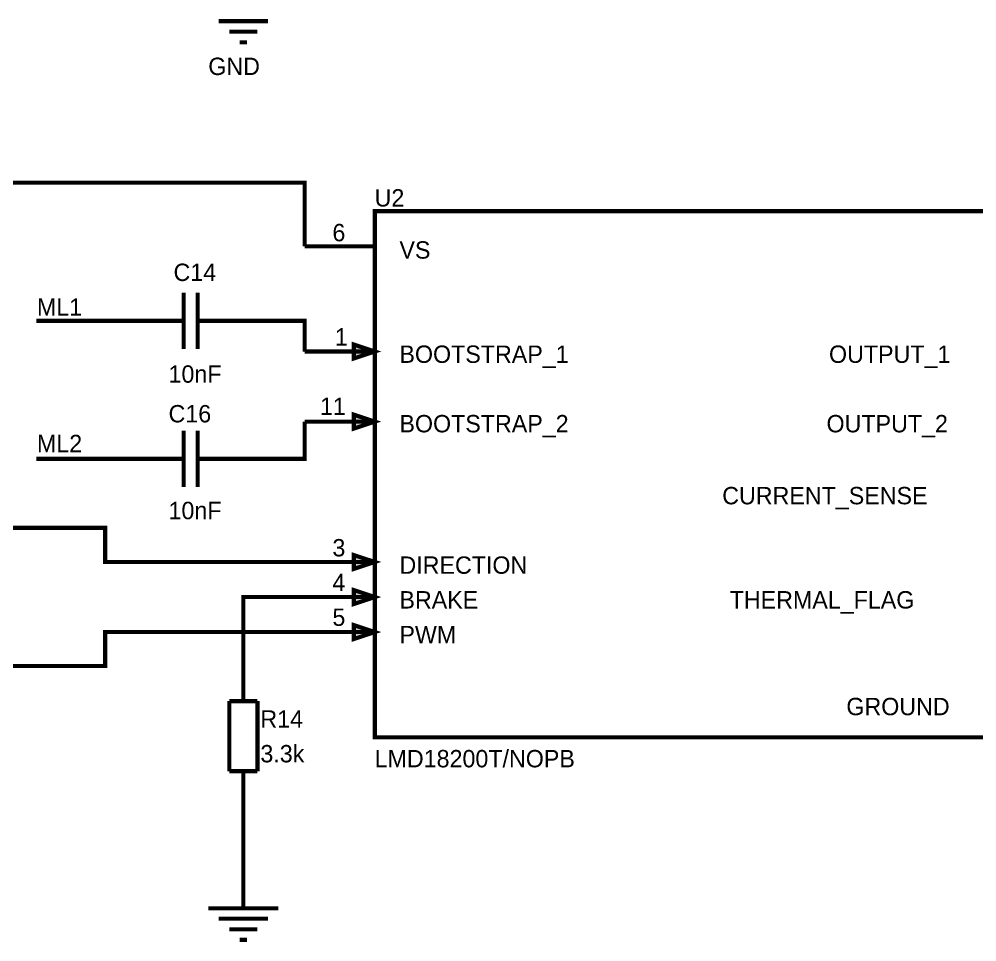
# Model space of a CAD drawing. Header units: millimetres. Extents: x 0 to 394, y 0 to 282.
# Drawn here: x 38.8 to 108.1, y 70 to 136.8 of the extents above; entities that cross this region are included whole.
import ezdxf

# ---------------------------------------------------------------- set-up
doc = ezdxf.new("R2010")
doc.units = ezdxf.units.MM
doc.layers.add('Sheet', color=255, linetype='Continuous')

msp = doc.modelspace()

# ---------------------------------------------------------------- linework, layer by layer
at = {"layer": 'Sheet', "const_width": 0.3}
for points in [[(53.233, 136.691), (56.782, 136.691)], [(53.997, 135.927), (56.029, 135.927)], [(54.749, 135.164), (55.266, 135.164)], [(30.008, 125), (59.444, 125), (59.444, 120.395)], [(64.52, 120.395), (59.444, 120.395)], [(50.695, 112.96), (50.695, 117.026)], [(51.706, 117.026), (51.706, 112.96)], [(47.393, 114.993), (40.015, 114.993)], [(49.931, 114.993), (47.393, 114.993)], [(49.931, 114.993), (50.695, 114.993)], [(52.469, 114.993), (51.706, 114.993)], [(52.469, 114.993), (55.007, 114.993)], [(59.444, 112.769), (59.444, 114.993), (55.007, 114.993)], [(64.52, 112.769), (59.444, 112.769)], [(59.444, 107.693), (59.444, 104.997), (55.007, 104.997)], [(64.52, 107.693), (59.444, 107.693)], [(50.695, 102.965), (50.695, 107.03)], [(51.706, 107.03), (51.706, 102.965)], [(47.393, 104.997), (40.015, 104.997)], [(49.931, 104.997), (47.393, 104.997)], [(49.931, 104.997), (50.695, 104.997)], [(52.469, 104.997), (51.706, 104.997)], [(52.469, 104.997), (55.007, 104.997)], [(37.465, 100), (40.015, 100)], [(40.015, 100), (45.012, 100), (45.012, 97.529), (59.444, 97.529)], [(64.52, 97.529), (59.444, 97.529)], [(59.444, 94.991), (55.007, 94.991), (55.007, 89.993)], [(64.52, 94.991), (59.444, 94.991)], [(40.015, 89.993), (45.012, 89.993), (45.012, 92.453), (59.444, 92.453)], [(64.52, 92.453), (59.444, 92.453)], [(37.465, 89.993), (40.015, 89.993)], [(55.007, 87.455), (55.007, 89.993)], [(53.997, 82.379), (53.997, 87.455)], [(53.997, 87.455), (56.029, 87.455)], [(56.029, 87.455), (56.029, 82.379)], [(56.029, 82.379), (53.997, 82.379)], [(55.007, 82.379), (55.007, 79.84)], [(55.007, 79.84), (55.007, 75)], [(55.007, 75), (55.007, 72.45)], [(52.469, 72.45), (57.546, 72.45)], [(53.233, 71.698), (56.782, 71.698)], [(53.997, 70.934), (56.029, 70.934)], [(54.749, 70.171), (55.266, 70.171)]]:
    msp.add_lwpolyline(points, dxfattribs=at)
at = {"layer": 'Sheet'}
for points, const_width in [([(64.52, 122.933), (110.24, 122.933), (110.24, 84.827), (64.52, 84.827), (64.52, 122.933)], 0.3), ([(64.52, 122.933), (64.52, 84.827), (110.24, 84.827), (110.24, 122.933), (64.52, 122.933), (64.52, 122.933)], 0.0991), ([(63.004, 113.275), (64.52, 112.769), (63.004, 112.264), (63.004, 113.275)], 0.3), ([(63.004, 113.275), (64.52, 112.769), (63.004, 112.264), (63.004, 113.275)], 0.0991), ([(63.004, 108.198), (64.52, 107.693), (63.004, 107.188), (63.004, 108.198)], 0.3), ([(63.004, 108.198), (64.52, 107.693), (63.004, 107.188), (63.004, 108.198)], 0.0991), ([(63.004, 98.034), (64.52, 97.529), (63.004, 97.024), (63.004, 98.034)], 0.3), ([(63.004, 98.034), (64.52, 97.529), (63.004, 97.024), (63.004, 98.034)], 0.0991), ([(63.004, 95.496), (64.52, 94.991), (63.004, 94.485), (63.004, 95.496)], 0.3), ([(63.004, 95.496), (64.52, 94.991), (63.004, 94.485), (63.004, 95.496)], 0.0991), ([(63.004, 92.958), (64.52, 92.453), (63.004, 91.947), (63.004, 92.958)], 0.3), ([(63.004, 92.958), (64.52, 92.453), (63.004, 91.947), (63.004, 92.958)], 0.0991)]:
    msp.add_lwpolyline(points, close=True, dxfattribs=dict(at, const_width=const_width))
for points in [[(62.942, 112.199), (64.673, 112.776), (62.942, 113.353)], [(62.942, 107.119), (64.673, 107.696), (62.942, 108.273)], [(62.942, 96.959), (64.673, 97.536), (62.942, 98.113)], [(62.942, 94.419), (64.673, 94.996), (62.942, 95.573)], [(62.942, 91.879), (64.673, 92.456), (62.942, 93.033)]]:
    msp.add_solid(points, dxfattribs=at)

# ---------------------------------------------------------------- texts
for s, height, p in [('GND', 1.2579, (52.469, 132.794)), ('U2', 1.2579, (64.509, 123.27)), ('6', 1.258, (61.454, 120.754)), ('VS', 1.2579, (66.305, 119.497)), ('C14', 1.2579, (49.954, 117.879)), ('ML1', 1.2579, (40.071, 115.364)), ('1', 1.258, (61.634, 113.207)), ('BOOTSTRAP_1', 1.25786, (66.305, 111.949)), ('OUTPUT_1', 1.2579, (97.392, 111.949)), ('10nF', 1.2579, (49.594, 110.512)), ('C16', 1.2579, (49.594, 107.637)), ('11', 1.2579, (60.555, 108.176)), ('BOOTSTRAP_2', 1.25786, (66.305, 106.918)), ('OUTPUT_2', 1.2579, (97.212, 106.918)), ('ML2', 1.2579, (40.071, 105.48)), ('CURRENT_SENSE', 1.25786, (89.665, 101.707)), ('10nF', 1.2579, (49.594, 100.629)), ('3', 1.258, (61.454, 97.933)), ('DIRECTION', 1.2579, (66.305, 96.675)), ('4', 1.258, (61.454, 95.418)), ('BRAKE', 1.2579, (66.305, 94.16)), ('THERMAL_FLAG', 1.25786, (90.204, 94.16)), ('5', 1.258, (61.454, 92.902)), ('PWM', 1.2579, (66.305, 91.644)), ('GROUND', 1.2579, (98.65, 86.433)), ('R14', 1.2579, (56.243, 85.534)), ('3.3k', 1.2579, (56.243, 83.019)), ('LMD18200T/NOPB', 1.25786, (64.509, 82.659))]:
    msp.add_text(s, height=height, dxfattribs=at).set_placement(p)

doc.saveas('drawing.dxf')
